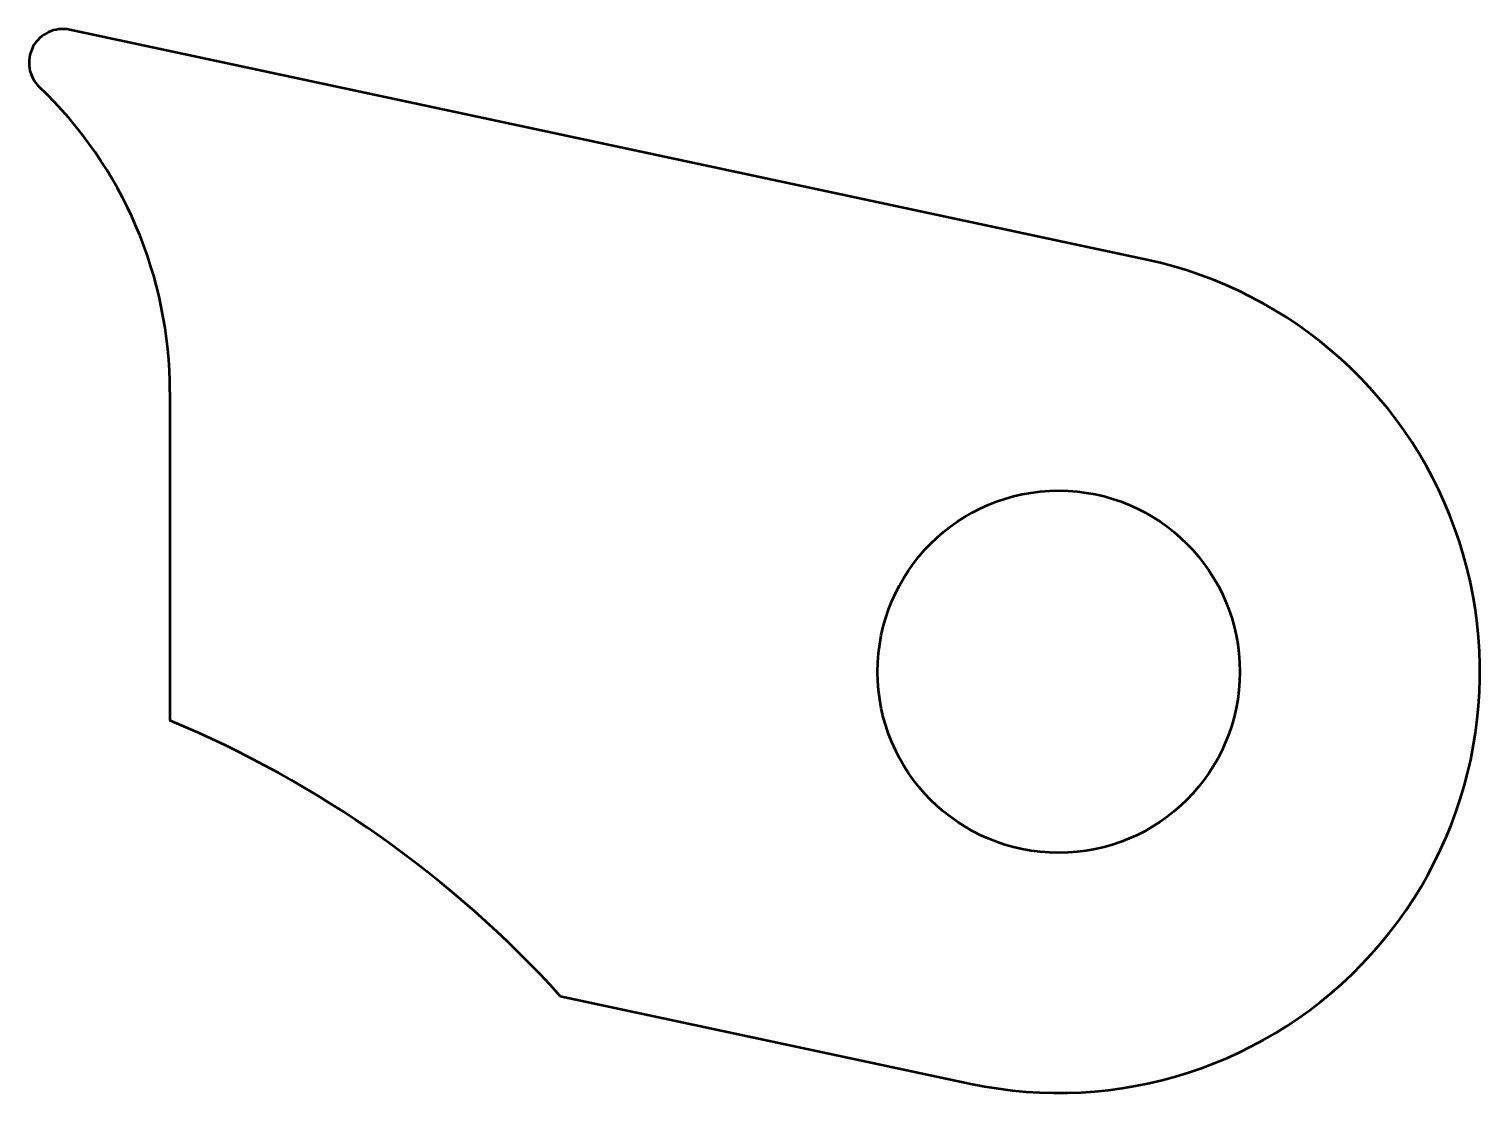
# Model space of a CAD drawing. Header units: millimetres. Extents: x 253.9 to 340.1, y 178.4 to 241.6.
import ezdxf

# ---------------------------------------------------------------- set-up
doc = ezdxf.new("R2010")
doc.units = ezdxf.units.MM
doc.layers.add('Visible (ISO)', color=7, linetype='Continuous', lineweight=50)

msp = doc.modelspace()

# ---------------------------------------------------------------- linework, layer by layer
at = {"layer": 'Visible (ISO)'}
for p, q in [((320.278, 227.876), (256.362, 241.529)), ((262.31, 220.034), (262.31, 200.534)), ((285.475, 184.182), (309.833, 178.979))]:
    msp.add_line(p, q, dxfattribs=at)
msp.add_circle((315.056, 203.427), 10.75, dxfattribs=at)
for centre, radius, start, end in [((255.944, 239.573), 2, 77.94257, 226.35623), ((237.31, 220.034), 25, 0, 46.35623), ((315.056, 203.427), 25, 257.94257, 77.94257), ((237.31, 140.534), 65, 42.18324, 67.38014)]:
    msp.add_arc(centre, radius, start, end, dxfattribs=at)

doc.saveas('drawing.dxf')
